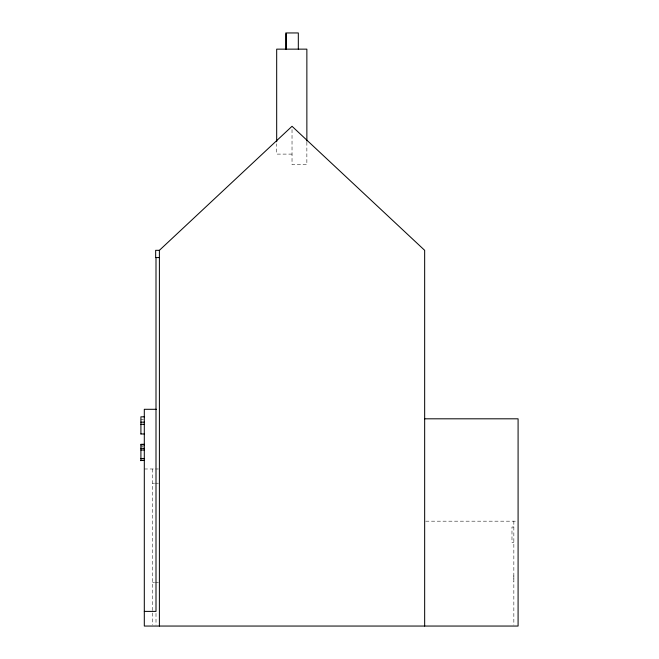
<?xml version="1.0" encoding="UTF-8"?>
<svg xmlns="http://www.w3.org/2000/svg" width="659" height="659" viewBox="0 0 659 659"><rect width="100%" height="100%" fill="white"/><g stroke="black" fill="none" stroke-linecap="round" stroke-linejoin="round"><path stroke-width="0.49" stroke-dasharray="3.29 2.47" d="M292.028 154.099L276.681 154.099L276.681 143.81M140.911 419.734L143.456 419.734M140.911 446.53L143.456 446.53M144.305 468.986L154.552 468.986M155.367 468.986L158.424 468.986M152.616 483.212L154.552 483.212M155.516 483.212L158.424 483.212M425.689 521.178L516.392 521.178M513.847 527.002L511.985 527.002L511.985 542.522L513.847 542.522M513.847 575.752L513.847 581.691M152.616 582.317L154.552 582.317M155.516 582.317L158.424 582.317M513.847 521.178L513.847 625.02M306.863 142.13L306.863 164.61L292.028 164.61L292.028 128.274M156.002 613.348L156.002 625.07M152.616 468.986L152.616 625.02"/><path stroke-width="0.99" d="M159.396 257.57L155.664 257.57L155.664 250.321L159.396 250.321L292.028 126.289L424.66 250.321L424.66 626.05M156.372 409.297L144.305 409.297L144.305 626.05L518.089 626.05L518.089 418.811L424.66 418.811M144.305 416.817L140.911 416.817L140.911 434.001M140.911 422.155L144.305 422.155M140.911 424.33L144.305 424.33M140.911 433.951L144.305 434.001M144.305 444.298L140.911 444.298L140.911 460.748M140.911 444.85L144.305 444.85M140.911 448.326L144.305 448.326M140.911 450.015L144.305 450.015M140.911 458.475L144.305 458.475M140.911 460.311L144.305 460.311M140.911 460.419L144.305 460.419M144.305 611.395L156.002 611.395L156.002 257.57M306.863 141.108L306.863 49.145L276.681 49.145L276.681 141.751M298.321 49.145L298.321 32.95L285.775 32.95L285.775 49.145M286.286 33.798L286.286 49.145M159.396 250.321L159.396 626.05"/></g></svg>
